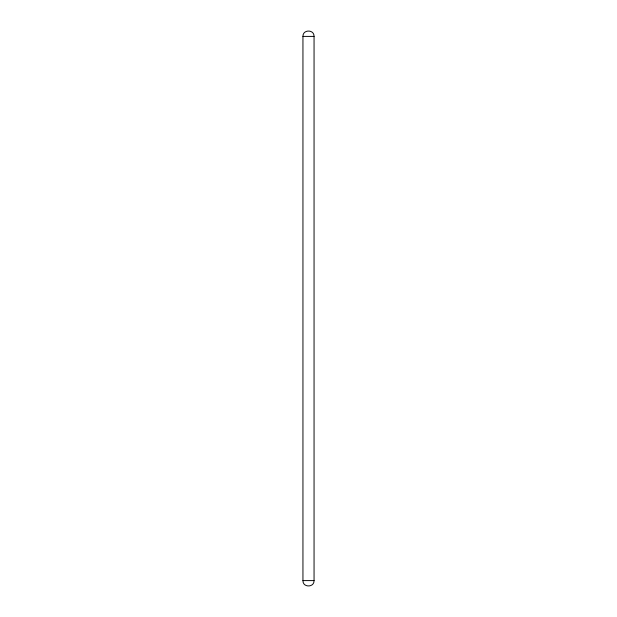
<?xml version="1.0" encoding="UTF-8"?>
<svg xmlns="http://www.w3.org/2000/svg" width="617" height="617" viewBox="0 0 617 617"><rect width="100%" height="100%" fill="white"/><g stroke="black" fill="none" stroke-linecap="round" stroke-linejoin="round"><path stroke-width="0.93" d="M302.947 36.403C302.677 29.269 314.323 29.269 314.053 36.403L314.053 580.597C314.323 587.731 302.677 587.731 302.947 580.597L302.947 36.403L314.053 36.403M302.947 580.597L314.053 580.597"/></g></svg>
